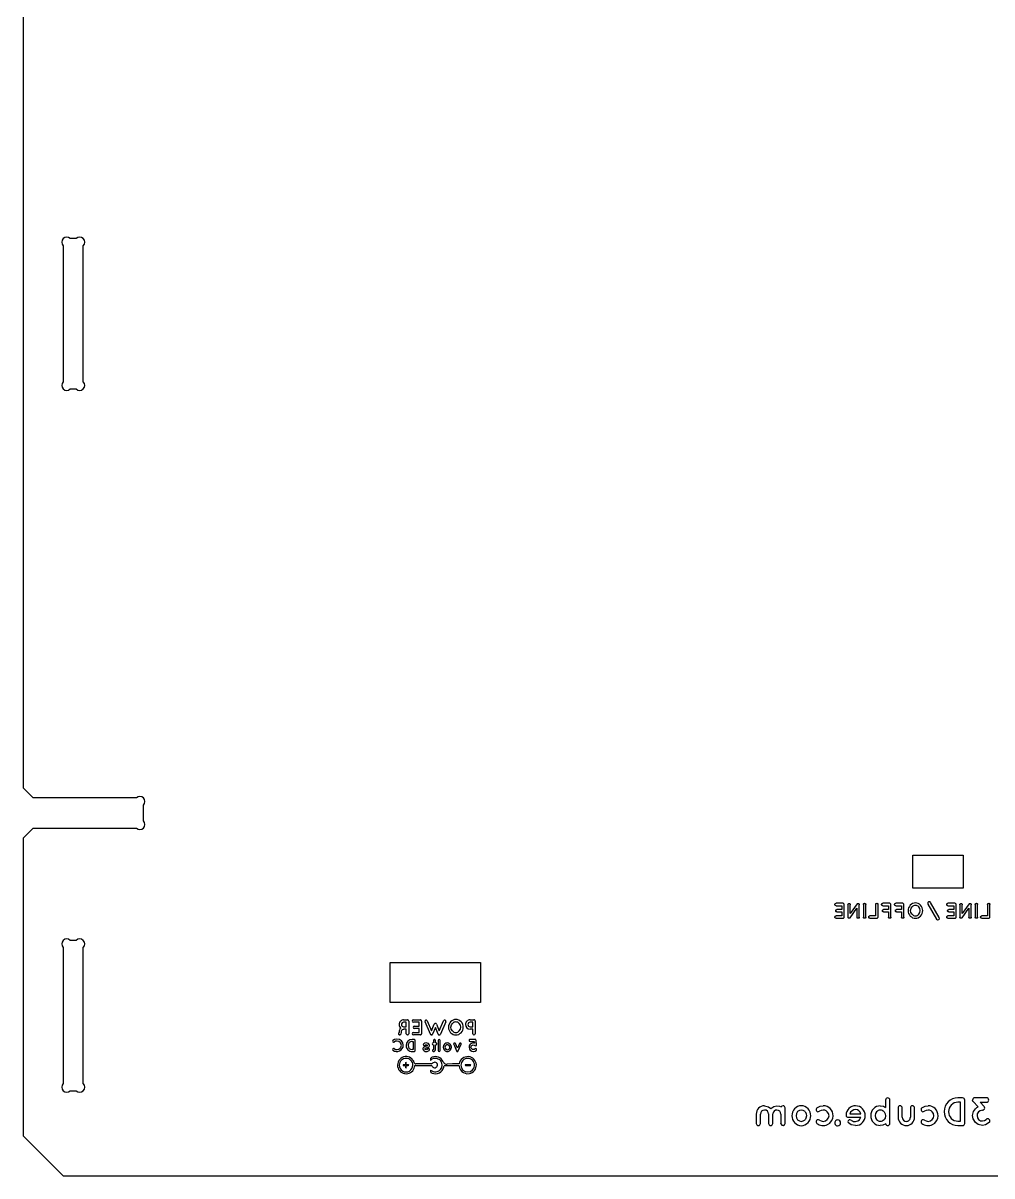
# Model space of a CAD drawing. Extents: x 29 to 408, y 62 to 292.
# Drawn here: x 212.8 to 309.3, y 62.4 to 177.4 of the extents above; entities that cross this region are included whole.
import ezdxf

# ---------------------------------------------------------------- set-up
doc = ezdxf.new("R2010")
doc.units = 0
doc.layers.get('0').update_dxf_attribs({"linetype": 'CONTINUOUS'})

msp = doc.modelspace()

# ---------------------------------------------------------------- linework, layer by layer
at = {"color": 7, "linetype": 'CONTINUOUS'}
for p, q in [((212.754, 279.093), (212.754, 101.093)), ((218.047, 155.893), (217.461, 155.893)), ((216.754, 155.186), (216.754, 141.6)), ((218.754, 141.6), (218.754, 155.186)), ((217.461, 140.893), (218.047, 140.893)), ((212.754, 101.093), (213.754, 100.093)), ((224.047, 100.093), (213.754, 100.093)), ((224.754, 97.8), (224.754, 99.386)), ((213.754, 97.093), (212.754, 96.093)), ((213.754, 97.093), (224.047, 97.093)), ((212.754, 96.093), (212.754, 66.393)), ((301.454, 94.393), (306.454, 94.393)), ((301.454, 91.093), (301.454, 94.393)), ((306.454, 94.393), (306.454, 91.093)), ((306.454, 91.093), (301.454, 91.093)), ((294.495, 89.586), (293.798, 89.586)), ((293.798, 89.349), (294.376, 89.349)), ((294.376, 88.959), (293.879, 88.959)), ((293.879, 88.722), (294.376, 88.722)), ((294.376, 89.349), (294.376, 88.959)), ((294.376, 88.722), (294.376, 88.33)), ((294.612, 88.211), (294.612, 89.469)), ((294.986, 89.449), (294.986, 88.211)), ((295.201, 88.149), (295.883, 89.095)), ((295.907, 89.524), (295.218, 88.571)), ((295.218, 88.571), (295.218, 89.449)), ((295.883, 89.095), (295.883, 88.211)), ((296.116, 88.211), (296.116, 89.452)), ((296.517, 89.469), (296.517, 88.211)), ((296.753, 88.211), (296.753, 89.469)), ((297.743, 89.469), (297.743, 88.33)), ((297.98, 88.211), (297.98, 89.469)), ((299.153, 89.586), (298.455, 89.586)), ((298.455, 89.349), (299.033, 89.349)), ((299.033, 88.959), (298.536, 88.959)), ((298.536, 88.722), (299.033, 88.722)), ((299.033, 89.349), (299.033, 88.959)), ((299.033, 88.722), (299.033, 88.211)), ((299.27, 88.211), (299.27, 89.469)), ((300.443, 89.586), (299.746, 89.586)), ((299.746, 89.349), (300.323, 89.349)), ((300.323, 88.959), (299.826, 88.959)), ((299.826, 88.722), (300.323, 88.722)), ((300.323, 89.349), (300.323, 88.959)), ((300.323, 88.722), (300.323, 88.211)), ((300.56, 88.211), (300.56, 89.469)), ((302.958, 89.518), (303.824, 88.018)), ((304.084, 88.168), (303.218, 89.668)), ((305.651, 89.586), (304.954, 89.586)), ((304.954, 89.349), (305.532, 89.349)), ((305.532, 88.959), (305.035, 88.959)), ((305.035, 88.722), (305.532, 88.722)), ((305.532, 89.349), (305.532, 88.959)), ((305.532, 88.722), (305.532, 88.33)), ((305.768, 88.211), (305.768, 89.469)), ((306.142, 89.449), (306.142, 88.211)), ((306.357, 88.149), (307.04, 89.095)), ((307.063, 89.524), (306.374, 88.571)), ((306.374, 88.571), (306.374, 89.449)), ((307.04, 89.095), (307.04, 88.211)), ((307.272, 88.211), (307.272, 89.452)), ((307.673, 89.469), (307.673, 88.211)), ((307.91, 88.211), (307.91, 89.469)), ((308.899, 89.469), (308.899, 88.33)), ((309.136, 88.211), (309.136, 89.469)), ((294.376, 88.33), (293.798, 88.33)), ((293.798, 88.093), (294.489, 88.093)), ((294.493, 88.095), (294.495, 88.093)), ((297.743, 88.33), (297.165, 88.33)), ((297.165, 88.093), (297.862, 88.093)), ((305.532, 88.33), (304.954, 88.33)), ((304.954, 88.093), (305.645, 88.093)), ((305.649, 88.095), (305.651, 88.093)), ((308.899, 88.33), (308.321, 88.33)), ((308.321, 88.093), (309.018, 88.093)), ((216.754, 85.186), (216.754, 71.6)), ((218.047, 85.893), (217.461, 85.893)), ((218.754, 71.6), (218.754, 85.186)), ((249.354, 83.693), (258.354, 83.693)), ((249.354, 79.693), (249.354, 83.693)), ((258.354, 83.693), (258.354, 79.693)), ((258.354, 79.693), (249.354, 79.693)), ((250.693, 77.959), (251.077, 77.959)), ((250.957, 77.72), (250.693, 77.72)), ((250.693, 77.277), (250.957, 77.277)), ((250.957, 77.277), (250.957, 77.72)), ((251.196, 77.841), (251.196, 76.572)), ((251.662, 77.959), (252.366, 77.959)), ((252.245, 77.72), (251.662, 77.72)), ((251.744, 77.327), (252.245, 77.327)), ((252.245, 77.088), (251.744, 77.088)), ((252.245, 77.327), (252.245, 77.72)), ((252.245, 76.692), (252.245, 77.088)), ((252.484, 77.841), (252.484, 76.572)), ((253.355, 76.527), (252.828, 77.78)), ((253.045, 77.871), (253.465, 76.875)), ((253.465, 76.875), (253.742, 77.535)), ((253.854, 77.193), (253.572, 76.527)), ((254.136, 76.527), (253.854, 77.193)), ((253.966, 77.535), (254.243, 76.875)), ((254.243, 76.875), (254.664, 77.871)), ((254.882, 77.78), (254.353, 76.527)), ((257.314, 77.959), (257.699, 77.959)), ((257.578, 77.72), (257.314, 77.72)), ((257.314, 77.277), (257.578, 77.277)), ((257.578, 77.277), (257.578, 77.72)), ((257.817, 77.841), (257.817, 76.572)), ((250.295, 76.475), (250.293, 76.475)), ((250.957, 77.038), (250.703, 77.038)), ((250.957, 76.572), (250.957, 77.038)), ((251.746, 76.006), (251.543, 76.006)), ((251.662, 76.692), (252.245, 76.692)), ((252.359, 76.454), (251.662, 76.454)), ((251.841, 74.897), (251.841, 75.912)), ((252.366, 76.454), (252.363, 76.456)), ((253.368, 76.505), (253.366, 76.507)), ((253.398, 76.475), (253.396, 76.475)), ((253.419, 76.462), (253.417, 76.462)), ((253.443, 76.456), (253.439, 76.456)), ((253.49, 76.456), (253.484, 76.456)), ((253.531, 76.475), (253.529, 76.475)), ((253.663, 75.912), (253.663, 75.662)), ((253.854, 75.662), (253.854, 75.912)), ((254.136, 75.912), (254.136, 74.897)), ((254.179, 76.475), (254.174, 76.475)), ((254.198, 76.462), (254.196, 76.462)), ((254.224, 76.456), (254.217, 76.456)), ((254.271, 76.456), (254.265, 76.456)), ((254.312, 76.475), (254.31, 76.475)), ((254.327, 74.897), (254.327, 75.912)), ((254.342, 76.507), (254.342, 76.505)), ((257.814, 76.006), (257.307, 76.006)), ((257.578, 77.038), (257.314, 77.038)), ((257.578, 76.572), (257.578, 77.038)), ((257.965, 75.475), (257.914, 75.92)), ((251.543, 75.815), (251.65, 75.815)), ((251.65, 74.993), (251.543, 74.993)), ((251.543, 74.802), (251.746, 74.802)), ((251.65, 75.815), (251.65, 74.993)), ((252.93, 75.335), (252.928, 75.335)), ((252.932, 75.337), (252.93, 75.335)), ((252.963, 75.157), (252.965, 75.157)), ((253.663, 75.662), (253.62, 75.662)), ((253.62, 75.473), (253.663, 75.473)), ((253.663, 75.473), (253.663, 74.993)), ((253.904, 75.662), (253.854, 75.662)), ((253.854, 74.993), (253.854, 75.473)), ((253.854, 75.473), (253.904, 75.473)), ((255.685, 75.525), (255.967, 74.857)), ((256.049, 75.124), (255.85, 75.592)), ((256.011, 74.809), (256.015, 74.809)), ((256.015, 74.809), (256.015, 74.808)), ((256.028, 74.804), (256.032, 74.804)), ((256.247, 75.592), (256.049, 75.124)), ((256.065, 74.804), (256.068, 74.804)), ((256.082, 74.808), (256.082, 74.809)), ((256.082, 74.809), (256.085, 74.809)), ((256.133, 74.857), (256.412, 75.525)), ((257.307, 75.812), (257.73, 75.812)), ((257.635, 74.802), (257.639, 74.802)), ((257.73, 75.812), (257.751, 75.642)), ((256.219, 73.373), (254.723, 73.373)), ((217.461, 70.893), (218.047, 70.893)), ((306.41, 70.181), (305.944, 70.181)), ((308.791, 70.185), (307.628, 70.185)), ((288.719, 67.63), (288.719, 69.18)), ((298.737, 69.968), (298.737, 69.227)), ((299.167, 67.634), (299.167, 69.968)), ((299.971, 69.183), (299.971, 68.241)), ((300.389, 68.241), (300.389, 69.183)), ((301.205, 69.183), (301.205, 68.241)), ((301.623, 68.241), (301.623, 69.183)), ((306.189, 69.744), (305.944, 69.744)), ((306.189, 67.859), (306.189, 69.744)), ((306.626, 67.638), (306.626, 69.964)), ((307.47, 69.803), (307.967, 69.29)), ((308.554, 69.329), (308.152, 69.739)), ((308.152, 69.739), (308.791, 69.739)), ((285.841, 68.564), (285.841, 67.63)), ((286.263, 67.63), (286.263, 68.564)), ((287.071, 68.576), (287.071, 67.63)), ((287.493, 67.63), (287.493, 68.576)), ((288.297, 68.564), (288.297, 67.63)), ((294.791, 68.478), (294.791, 68.458)), ((295, 68.265), (296.254, 68.265)), ((295.157, 68.6), (296.273, 68.6)), ((305.944, 67.859), (306.189, 67.859)), ((288.301, 67.602), (288.301, 67.591)), ((288.313, 67.567), (288.313, 67.547)), ((305.944, 67.421), (306.41, 67.421)), ((212.754, 66.393), (216.754, 62.393)), ((216.754, 62.393), (389.154, 62.393))]:
    msp.add_line(p, q, dxfattribs=at)
for points in [[(293.798, 89.349), (293.757, 89.354), (293.728, 89.366), (293.708, 89.382), (293.694, 89.4), (293.682, 89.435), (293.68, 89.469), (293.682, 89.502), (293.694, 89.537), (293.708, 89.554), (293.728, 89.57), (293.757, 89.582), (293.798, 89.586)], [(293.879, 88.722), (293.837, 88.727), (293.808, 88.739), (293.788, 88.755), (293.775, 88.773), (293.763, 88.808), (293.762, 88.841), (293.763, 88.873), (293.775, 88.907), (293.788, 88.925), (293.808, 88.942), (293.837, 88.954), (293.879, 88.959)], [(294.986, 89.449), (294.99, 89.49), (295.002, 89.519), (295.018, 89.538), (295.036, 89.551), (295.071, 89.563), (295.103, 89.565), (295.135, 89.563), (295.169, 89.551), (295.187, 89.538), (295.202, 89.519), (295.214, 89.49), (295.218, 89.449)], [(295.907, 89.524), (295.934, 89.554), (295.96, 89.571), (295.985, 89.578), (296.006, 89.577), (296.041, 89.567), (296.065, 89.552), (296.084, 89.538), (296.096, 89.525), (296.107, 89.509), (296.114, 89.486), (296.116, 89.452)], [(296.517, 89.469), (296.521, 89.511), (296.534, 89.541), (296.55, 89.561), (296.569, 89.573), (296.604, 89.584), (296.636, 89.586), (296.669, 89.584), (296.704, 89.573), (296.722, 89.561), (296.738, 89.541), (296.749, 89.511), (296.753, 89.469)], [(297.743, 89.469), (297.748, 89.51), (297.759, 89.54), (297.776, 89.56), (297.794, 89.573), (297.829, 89.584), (297.862, 89.586), (297.896, 89.584), (297.93, 89.573), (297.948, 89.56), (297.964, 89.54), (297.975, 89.51), (297.98, 89.469)], [(298.455, 89.349), (298.415, 89.354), (298.386, 89.366), (298.365, 89.382), (298.352, 89.4), (298.34, 89.435), (298.338, 89.468), (298.34, 89.501), (298.352, 89.535), (298.365, 89.553), (298.386, 89.57), (298.415, 89.581), (298.455, 89.586)], [(298.536, 88.722), (298.495, 88.727), (298.465, 88.739), (298.445, 88.755), (298.432, 88.773), (298.421, 88.808), (298.419, 88.841), (298.421, 88.873), (298.432, 88.907), (298.445, 88.925), (298.465, 88.942), (298.495, 88.954), (298.536, 88.959)], [(299.746, 89.349), (299.705, 89.354), (299.676, 89.366), (299.655, 89.382), (299.642, 89.4), (299.63, 89.435), (299.628, 89.468), (299.63, 89.501), (299.642, 89.535), (299.655, 89.553), (299.676, 89.57), (299.705, 89.581), (299.746, 89.586)], [(299.826, 88.722), (299.785, 88.727), (299.756, 88.739), (299.735, 88.755), (299.723, 88.773), (299.711, 88.808), (299.709, 88.841), (299.711, 88.873), (299.723, 88.907), (299.735, 88.925), (299.756, 88.942), (299.785, 88.954), (299.826, 88.959)], [(301.223, 88.861), (301.273, 89.089), (301.368, 89.234)], [(301.368, 88.49), (301.255, 88.678), (301.223, 88.861)], [(304.954, 89.349), (304.914, 89.354), (304.884, 89.366), (304.864, 89.382), (304.85, 89.4), (304.838, 89.435), (304.836, 89.469), (304.838, 89.502), (304.85, 89.537), (304.864, 89.554), (304.884, 89.57), (304.914, 89.582), (304.954, 89.586)], [(305.035, 88.722), (304.994, 88.727), (304.964, 88.739), (304.944, 88.755), (304.931, 88.773), (304.919, 88.808), (304.918, 88.841), (304.919, 88.873), (304.931, 88.907), (304.944, 88.925), (304.964, 88.942), (304.994, 88.954), (305.035, 88.959)], [(306.142, 89.449), (306.146, 89.49), (306.158, 89.519), (306.175, 89.538), (306.193, 89.551), (306.227, 89.563), (306.259, 89.565), (306.291, 89.563), (306.325, 89.551), (306.343, 89.538), (306.358, 89.519), (306.37, 89.49), (306.374, 89.449)], [(307.063, 89.524), (307.09, 89.554), (307.116, 89.571), (307.141, 89.578), (307.163, 89.577), (307.197, 89.567), (307.222, 89.552), (307.24, 89.538), (307.252, 89.525), (307.263, 89.509), (307.27, 89.486), (307.272, 89.452)], [(307.673, 89.469), (307.678, 89.511), (307.69, 89.541), (307.707, 89.561), (307.725, 89.573), (307.76, 89.584), (307.793, 89.586), (307.826, 89.584), (307.86, 89.573), (307.878, 89.561), (307.894, 89.541), (307.905, 89.511), (307.91, 89.469)], [(308.899, 89.469), (308.904, 89.51), (308.915, 89.54), (308.932, 89.56), (308.95, 89.573), (308.985, 89.584), (309.018, 89.586), (309.052, 89.584), (309.086, 89.573), (309.104, 89.56), (309.12, 89.54), (309.131, 89.51), (309.136, 89.469)], [(293.798, 88.093), (293.757, 88.098), (293.728, 88.11), (293.708, 88.126), (293.694, 88.144), (293.682, 88.178), (293.68, 88.211), (293.682, 88.244), (293.694, 88.279), (293.708, 88.297), (293.728, 88.314), (293.757, 88.325), (293.798, 88.33)], [(294.493, 88.095), (294.493, 88.095), (294.493, 88.094), (294.492, 88.094), (294.492, 88.094), (294.49, 88.093), (294.489, 88.093)], [(295.201, 88.149), (295.193, 88.139), (295.176, 88.12), (295.153, 88.102), (295.124, 88.094), (295.085, 88.094), (295.058, 88.098), (295.027, 88.112), (295.012, 88.126), (294.999, 88.146), (294.989, 88.174), (294.986, 88.211)], [(296.116, 88.211), (296.112, 88.169), (296.1, 88.14), (296.084, 88.119), (296.066, 88.107), (296.032, 88.095), (295.999, 88.093), (295.967, 88.095), (295.934, 88.107), (295.916, 88.119), (295.9, 88.14), (295.888, 88.169), (295.883, 88.211)], [(296.753, 88.211), (296.749, 88.168), (296.738, 88.138), (296.722, 88.118), (296.704, 88.106), (296.669, 88.095), (296.636, 88.093), (296.604, 88.095), (296.569, 88.106), (296.55, 88.118), (296.534, 88.138), (296.521, 88.168), (296.517, 88.211)], [(297.165, 88.093), (297.125, 88.098), (297.095, 88.11), (297.075, 88.126), (297.062, 88.144), (297.049, 88.178), (297.048, 88.211), (297.049, 88.244), (297.062, 88.279), (297.075, 88.297), (297.095, 88.314), (297.125, 88.325), (297.165, 88.33)], [(299.27, 88.211), (299.266, 88.169), (299.254, 88.14), (299.238, 88.119), (299.221, 88.107), (299.186, 88.095), (299.153, 88.093), (299.119, 88.095), (299.084, 88.107), (299.066, 88.119), (299.05, 88.14), (299.038, 88.169), (299.033, 88.211)], [(300.56, 88.211), (300.556, 88.169), (300.544, 88.14), (300.528, 88.119), (300.511, 88.107), (300.476, 88.095), (300.443, 88.093), (300.409, 88.095), (300.374, 88.107), (300.356, 88.119), (300.34, 88.14), (300.328, 88.169), (300.323, 88.211)], [(304.954, 88.093), (304.914, 88.098), (304.884, 88.11), (304.864, 88.126), (304.85, 88.144), (304.838, 88.178), (304.836, 88.211), (304.838, 88.244), (304.85, 88.279), (304.864, 88.297), (304.884, 88.314), (304.914, 88.325), (304.954, 88.33)], [(305.649, 88.095), (305.649, 88.095), (305.649, 88.094), (305.648, 88.094), (305.648, 88.094), (305.647, 88.093), (305.645, 88.093)], [(306.357, 88.149), (306.35, 88.139), (306.333, 88.12), (306.309, 88.102), (306.28, 88.094), (306.241, 88.094), (306.214, 88.098), (306.183, 88.112), (306.168, 88.126), (306.155, 88.146), (306.145, 88.174), (306.142, 88.211)], [(307.272, 88.211), (307.268, 88.169), (307.256, 88.14), (307.24, 88.119), (307.223, 88.107), (307.188, 88.095), (307.155, 88.093), (307.123, 88.095), (307.09, 88.107), (307.072, 88.119), (307.056, 88.14), (307.044, 88.169), (307.04, 88.211)], [(307.91, 88.211), (307.905, 88.168), (307.894, 88.138), (307.878, 88.118), (307.86, 88.106), (307.826, 88.095), (307.793, 88.093), (307.76, 88.095), (307.725, 88.106), (307.707, 88.118), (307.69, 88.138), (307.678, 88.168), (307.673, 88.211)], [(308.321, 88.093), (308.281, 88.098), (308.252, 88.11), (308.231, 88.126), (308.218, 88.144), (308.206, 88.178), (308.204, 88.211), (308.206, 88.244), (308.218, 88.279), (308.231, 88.297), (308.252, 88.314), (308.281, 88.325), (308.321, 88.33)], [(250.325, 77.064), (250.269, 76.944), (250.254, 76.832)], [(250.4, 77.144), (250.356, 77.103), (250.325, 77.064)], [(255.404, 77.228), (255.454, 77.458), (255.551, 77.604)], [(255.551, 76.854), (255.436, 77.044), (255.404, 77.228)], [(250.026, 76.04), (249.788, 75.996), (249.629, 75.906)], [(250.245, 76.705), (250.195, 76.674), (250.17, 76.632)], [(250.254, 76.832), (250.251, 76.745), (250.245, 76.705)], [(250.245, 76.482), (250.267, 76.477), (250.293, 76.475)], [(250.295, 76.475), (250.339, 76.481), (250.379, 76.499)], [(250.379, 76.499), (250.421, 76.536), (250.447, 76.574)], [(250.447, 76.574), (250.484, 76.697), (250.493, 76.832)], [(250.493, 76.832), (250.502, 76.89), (250.518, 76.925)], [(250.518, 76.925), (250.55, 76.962), (250.583, 76.987)], [(250.583, 76.987), (250.661, 77.025), (250.703, 77.038)], [(252.359, 76.454), (252.361, 76.454), (252.362, 76.454), (252.363, 76.454), (252.363, 76.455), (252.363, 76.455), (252.363, 76.456)], [(253.355, 76.527), (253.36, 76.515), (253.366, 76.507)], [(253.368, 76.505), (253.373, 76.498), (253.379, 76.492)], [(253.379, 76.492), (253.379, 76.49), (253.379, 76.489), (253.38, 76.488), (253.38, 76.487), (253.381, 76.486)], [(253.381, 76.486), (253.389, 76.481), (253.396, 76.475)], [(253.398, 76.475), (253.408, 76.467), (253.417, 76.462)], [(253.422, 76.46), (253.43, 76.458), (253.439, 76.456)], [(253.443, 76.456), (253.454, 76.454), (253.465, 76.454)], [(253.465, 76.454), (253.475, 76.454), (253.484, 76.456)], [(253.49, 76.456), (253.5, 76.459), (253.505, 76.46)], [(253.51, 76.462), (253.522, 76.469), (253.529, 76.475)], [(253.531, 76.475), (253.54, 76.482), (253.546, 76.486)], [(253.546, 76.486), (253.549, 76.489), (253.551, 76.492)], [(253.551, 76.492), (253.555, 76.499), (253.559, 76.505)], [(253.559, 76.505), (253.561, 76.505), (253.562, 76.506), (253.563, 76.506), (253.563, 76.506), (253.563, 76.507), (253.563, 76.507)], [(254.136, 76.527), (254.14, 76.515), (254.144, 76.507)], [(254.146, 76.505), (254.154, 76.498), (254.159, 76.492)], [(254.159, 76.492), (254.159, 76.49), (254.16, 76.489), (254.16, 76.488), (254.161, 76.487), (254.161, 76.486)], [(254.161, 76.486), (254.169, 76.481), (254.174, 76.475)], [(254.179, 76.475), (254.189, 76.467), (254.196, 76.462)], [(254.2, 76.46), (254.211, 76.458), (254.217, 76.456)], [(254.224, 76.456), (254.235, 76.454), (254.243, 76.454)], [(254.243, 76.454), (254.255, 76.454), (254.265, 76.456)], [(254.271, 76.456), (254.28, 76.459), (254.286, 76.46)], [(254.29, 76.462), (254.302, 76.469), (254.31, 76.475)], [(254.312, 76.475), (254.32, 76.482), (254.327, 76.486)], [(254.327, 76.486), (254.329, 76.489), (254.331, 76.492)], [(254.331, 76.492), (254.337, 76.499), (254.342, 76.505)], [(254.342, 76.507), (254.348, 76.517), (254.353, 76.527)], [(257.859, 75.996), (257.835, 76.004), (257.814, 76.006)], [(257.864, 75.992), (257.861, 75.994), (257.859, 75.996)], [(257.871, 75.989), (257.866, 75.991), (257.864, 75.992)], [(257.914, 75.92), (257.896, 75.964), (257.871, 75.989)], [(252.646, 75.184), (252.62, 75.122), (252.614, 75.071)], [(252.768, 75.286), (252.693, 75.239), (252.646, 75.184)], [(252.722, 74.871), (252.839, 74.817), (252.945, 74.802)], [(252.928, 75.335), (252.836, 75.313), (252.768, 75.286)], [(252.791, 75.416), (252.879, 75.466), (252.949, 75.48)], [(252.945, 74.986), (252.873, 74.999), (252.828, 75.019)], [(253.057, 75.378), (253, 75.353), (252.932, 75.337)], [(253.135, 75.062), (253.036, 75.005), (252.945, 74.986)], [(253.161, 75.599), (253.049, 75.65), (252.949, 75.662)], [(252.949, 75.48), (253.014, 75.469), (253.052, 75.449)], [(252.965, 75.157), (253.051, 75.178), (253.114, 75.201)], [(253.08, 75.409), (253.079, 75.401), (253.076, 75.396)], [(253.114, 75.201), (253.186, 75.248), (253.233, 75.301)], [(253.233, 75.301), (253.256, 75.359), (253.262, 75.409)], [(255.204, 75.409), (255.254, 75.318), (255.266, 75.231)], [(255.266, 75.231), (255.246, 75.119), (255.204, 75.048)], [(255.967, 74.857), (255.971, 74.849), (255.974, 74.845)], [(255.975, 74.844), (255.981, 74.837), (255.986, 74.832)], [(255.987, 74.83), (255.993, 74.824), (255.998, 74.82)], [(255.999, 74.818), (256.005, 74.812), (256.011, 74.809)], [(256.015, 74.808), (256.023, 74.806), (256.028, 74.804)], [(256.032, 74.804), (256.042, 74.803), (256.049, 74.802)], [(256.049, 74.802), (256.057, 74.803), (256.065, 74.804)], [(256.068, 74.804), (256.076, 74.807), (256.082, 74.808)], [(256.085, 74.809), (256.093, 74.814), (256.101, 74.818)], [(256.102, 74.82), (256.108, 74.825), (256.113, 74.83)], [(256.113, 74.83), (256.114, 74.83), (256.115, 74.83), (256.116, 74.832)], [(256.116, 74.832), (256.12, 74.838), (256.125, 74.844)], [(256.125, 74.844), (256.126, 74.844), (256.126, 74.844), (256.126, 74.844), (256.126, 74.844), (256.126, 74.844), (256.126, 74.845), (256.126, 74.845)], [(257.334, 75.531), (257.233, 75.372), (257.209, 75.229)], [(257.209, 75.229), (257.249, 75.05), (257.334, 74.928)], [(257.635, 75.657), (257.457, 75.618), (257.334, 75.531)], [(257.334, 74.928), (257.494, 74.827), (257.635, 74.802)], [(257.403, 75.229), (257.424, 75.328), (257.472, 75.394)], [(257.472, 75.066), (257.417, 75.152), (257.403, 75.229)], [(257.472, 75.394), (257.558, 75.449), (257.635, 75.461)], [(257.635, 74.997), (257.539, 75.018), (257.472, 75.066)], [(257.751, 75.642), (257.686, 75.654), (257.635, 75.657)], [(257.635, 75.461), (257.733, 75.441), (257.8, 75.394)], [(257.8, 75.066), (257.714, 75.01), (257.635, 74.997)], [(257.639, 74.802), (257.816, 74.842), (257.938, 74.928)], [(257.938, 75.394), (257.948, 75.407), (257.957, 75.416)], [(257.957, 75.416), (257.957, 75.42), (257.957, 75.421), (257.958, 75.421), (257.958, 75.421), (257.959, 75.421)], [(257.959, 75.421), (257.96, 75.427), (257.962, 75.43)], [(257.962, 75.43), (257.963, 75.437), (257.964, 75.442)], [(257.964, 75.442), (257.964, 75.443), (257.964, 75.443), (257.965, 75.444), (257.965, 75.444), (257.965, 75.445), (257.965, 75.446)], [(257.965, 75.446), (257.967, 75.463), (257.965, 75.475)], [(250.89, 73.691), (250.887, 73.58), (250.888, 73.483)], [(250.954, 73.483), (250.955, 73.604), (250.952, 73.689)], [(253.535, 74.23), (253.471, 74.201), (253.424, 74.174), (253.392, 74.145), (253.374, 74.111), (253.366, 74.036), (253.378, 73.92)], [(253.575, 73.633), (253.518, 73.593), (253.467, 73.58)], [(254.022, 74.107), (254.249, 74.003), (254.391, 73.863)], [(250.888, 73.483), (250.766, 73.484), (250.677, 73.481)], [(250.679, 73.413), (250.79, 73.411), (250.888, 73.411)], [(250.888, 73.411), (250.887, 73.296), (250.889, 73.212)], [(250.952, 73.21), (250.955, 73.316), (250.954, 73.411)], [(251.137, 73.482), (251.039, 73.485), (250.954, 73.483)], [(250.954, 73.411), (251.062, 73.41), (251.141, 73.412)], [(251.215, 73.444), (251.172, 73.469), (251.137, 73.482)], [(251.141, 73.412), (251.182, 73.427), (251.215, 73.444)], [(251.742, 73.15), (251.777, 73.279), (251.803, 73.394)], [(251.803, 73.394), (251.866, 73.394), (251.894, 73.394), (251.921, 73.394), (252.086, 73.394), (253.421, 73.395)], [(253.467, 73.58), (252.594, 73.578), (251.908, 73.576)], [(253.378, 72.954), (253.368, 72.882), (253.364, 72.826), (253.37, 72.783), (253.387, 72.748), (253.418, 72.719), (253.466, 72.691), (253.532, 72.661)], [(254.697, 73.25), (254.712, 73.317), (254.723, 73.373)], [(256.224, 73.561), (255.553, 73.564), (255.029, 73.557)], [(256.665, 72.697), (256.979, 72.595), (257.24, 72.606)], [(257.345, 73.481), (257.076, 73.483), (256.864, 73.481)], [(256.868, 73.417), (257, 73.415), (257.103, 73.415)], [(257.103, 73.415), (257.235, 73.415), (257.339, 73.417)], [(286.661, 69.393), (287.046, 69.302), (287.28, 69.121)], [(287.28, 69.121), (287.591, 69.336), (287.899, 69.393)], [(287.899, 69.393), (288.144, 69.354), (288.321, 69.274)], [(291.885, 69.176), (292.212, 69.346), (292.512, 69.392)], [(298.209, 69.392), (298.523, 69.337), (298.737, 69.227)], [(302.345, 69.176), (302.671, 69.346), (302.972, 69.392)], [(307.43, 69.858), (307.409, 69.915), (307.403, 69.964)], [(307.403, 68.407), (307.493, 68.816), (307.691, 69.097)], [(307.47, 69.803), (307.446, 69.832), (307.43, 69.858)], [(307.691, 69.097), (307.837, 69.218), (307.967, 69.29)], [(308.546, 69.014), (308.546, 69.011), (308.546, 69.011), (308.546, 69.011), (308.546, 69.01), (308.545, 69.01), (308.544, 69.01), (308.543, 69.01)], [(290.702, 68.813), (290.815, 68.603), (290.844, 68.403)], [(290.844, 68.403), (290.798, 68.147), (290.702, 67.985)], [(292.137, 67.965), (292.31, 67.874), (292.408, 67.848), (292.512, 67.839), (292.738, 67.884), (292.923, 68.007), (293.049, 68.187), (293.095, 68.403), (293.049, 68.62), (292.923, 68.801), (292.805, 68.891), (292.666, 68.95), (292.512, 68.971), (292.308, 68.936), (292.137, 68.844)], [(295.741, 67.827), (295.975, 67.896), (296.12, 68.004)], [(296.12, 68.004), (296.213, 68.142), (296.254, 68.265)], [(298.579, 68.801), (298.705, 68.6), (298.737, 68.403)], [(298.737, 68.403), (298.685, 68.165), (298.579, 68.012)], [(302.597, 67.965), (302.77, 67.874), (302.868, 67.848), (302.972, 67.839), (303.198, 67.884), (303.383, 68.007), (303.509, 68.187), (303.555, 68.403), (303.509, 68.62), (303.383, 68.801), (303.265, 68.891), (303.126, 68.95), (302.972, 68.971), (302.768, 68.936), (302.597, 68.844)], [(307.691, 67.713), (307.458, 68.082), (307.403, 68.407)], [(308.006, 68.781), (307.879, 68.584), (307.848, 68.407)], [(307.848, 68.407), (307.897, 68.183), (308.006, 68.028)], [(308.381, 68.939), (308.157, 68.889), (308.006, 68.781)], [(308.006, 68.028), (308.207, 67.904), (308.385, 67.874)], [(308.385, 67.874), (308.608, 67.923), (308.759, 68.028)], [(288.301, 67.602), (288.299, 67.618), (288.297, 67.63)], [(288.55, 67.425), (288.529, 67.423), (288.51, 67.421)], [(295.741, 67.421), (295.314, 67.501), (295.035, 67.681)], [(298.745, 67.591), (298.462, 67.457), (298.209, 67.421)], [(308.385, 67.425), (307.972, 67.516), (307.691, 67.713)], [(309.075, 67.713), (308.709, 67.481), (308.385, 67.425)]]:
    msp.add_lwpolyline(points, dxfattribs=at)
for centre, radius, start, end in [((217.107, 155.54), 0.5, 45, 225), ((218.4, 155.54), 0.5, 315, 135), ((217.107, 141.247), 0.5, 135, 315), ((218.4, 141.247), 0.5, 225, 45), ((224.4, 99.74), 0.5, 315, 135), ((224.4, 97.447), 0.5, 225, 45), ((303.088, 89.593), 0.15, 30, 210), ((294.496, 89.47), 0.116, 359.34621, 90.77564), ((299.153, 89.469), 0.117, 359.86203, 90.19802), ((300.443, 89.469), 0.117, 359.8739, 90.24431), ((301.763, 88.861), 0.783, 136.44901, 223.55099), ((301.712, 88.929), 0.699, 42.39422, 137.60578), ((301.71, 88.925), 0.461, 42.20663, 137.79337), ((301.649, 88.862), 0.547, 317.16685, 42.83315), ((301.648, 88.861), 0.792, 317.04497, 42.95503), ((305.653, 89.47), 0.116, 359.29607, 90.76398), ((294.495, 88.21), 0.117, 269.75367, 0.12539), ((297.863, 88.21), 0.117, 269.79584, 0.14502), ((301.712, 88.793), 0.699, 222.43636, 317.56364), ((301.71, 88.795), 0.458, 221.77902, 318.22098), ((303.954, 88.093), 0.15, 210, 30), ((305.652, 88.21), 0.117, 269.76424, 0.17662), ((309.019, 88.21), 0.117, 269.76234, 0.17853), ((217.107, 85.54), 0.5, 45, 225), ((218.4, 85.54), 0.5, 315, 135), ((250.692, 77.499), 0.46, 89.96099, 180.30439), ((250.687, 77.497), 0.455, 180.02789, 230.84253), ((250.693, 77.499), 0.222, 90.019, 180.53935), ((250.692, 77.498), 0.22, 180.28406, 270.28027), ((251.079, 77.842), 0.117, 359.30306, 90.71228), ((251.663, 77.84), 0.119, 90.36145, 179.62141), ((251.665, 77.841), 0.121, 180.16867, 268.82322), ((251.746, 77.206), 0.12, 90.93149, 179.05137), ((251.745, 77.208), 0.12, 179.58106, 269.39444), ((252.367, 77.842), 0.117, 359.24891, 90.70144), ((252.934, 77.827), 0.116, 113.25746, 203.70194), ((252.936, 77.823), 0.119, 23.33255, 113.3202), ((253.855, 77.485), 0.123, 90.3152, 156.02486), ((253.856, 77.49), 0.118, 22.50387, 91.15607), ((254.771, 77.828), 0.115, 66.37284, 158.05228), ((254.775, 77.825), 0.116, 337.31445, 68.5175), ((255.948, 77.228), 0.789, 136.41516, 223.58484), ((255.897, 77.298), 0.703, 42.29326, 137.70674), ((255.895, 77.292), 0.464, 42.205, 137.795), ((255.834, 77.229), 0.552, 317.17959, 42.82041), ((255.833, 77.228), 0.798, 317.02158, 42.97842), ((257.313, 77.497), 0.461, 89.89365, 180.11073), ((257.312, 77.499), 0.46, 180.30453, 270.22714), ((257.314, 77.497), 0.224, 89.98524, 179.99687), ((257.313, 77.5), 0.223, 180.88606, 270.25445), ((257.699, 77.841), 0.118, 359.83985, 90.1773), ((249.694, 75.828), 0.102, 129.96335, 215.64828), ((250.026, 75.41), 0.631, 1.07423, 90.03563), ((250.283, 76.594), 0.119, 161.54079, 251.63015), ((251.544, 75.406), 0.6, 90.01681, 179.98985), ((251.077, 76.573), 0.12, 180.69063, 270.33506), ((251.078, 76.572), 0.118, 269.8371, 0.14756), ((251.665, 76.571), 0.121, 91.24004, 179.78446), ((251.664, 76.574), 0.12, 180.96599, 269.05115), ((251.747, 75.913), 0.0934, 359.27958, 90.76441), ((252.366, 76.571), 0.118, 269.85468, 0.19497), ((253.42, 76.46), 0.00201, 354.95272, 96.93359), ((253.509, 76.458), 0.0044, 84.80705, 149.81668), ((253.525, 76.536), 0.048, 323.06062, 348.61394), ((253.756, 75.913), 0.0934, 89.23424, 180.72402), ((253.759, 75.911), 0.0949, 0.21654, 90.83332), ((254.232, 75.911), 0.0955, 89.64789, 179.46867), ((254.144, 76.505), 0.00201, 354.95933, 96.90241), ((254.198, 76.46), 0.00201, 354.95272, 96.93359), ((254.232, 75.911), 0.0951, 0.34409, 89.6999), ((254.29, 76.457), 0.0047, 85.45642, 147.67368), ((255.897, 77.161), 0.706, 222.51149, 317.48851), ((255.895, 77.16), 0.461, 221.73263, 318.26737), ((257.306, 75.909), 0.0971, 89.46267, 180.53787), ((257.306, 75.909), 0.0976, 180.76211, 270.22803), ((257.698, 76.573), 0.12, 180.69062, 270.33329), ((257.698, 76.573), 0.119, 270.36666, 359.61619), ((249.694, 75.015), 0.101, 144.05313, 230.33534), ((249.69, 75.831), 0.1, 218.36151, 306.01462), ((249.691, 75.007), 0.104, 55.89401, 139.72986), ((250.022, 75.435), 0.635, 231.75668, 358.73509), ((250.026, 75.395), 0.449, 46.36867, 127.91756), ((250.026, 75.447), 0.449, 232.01098, 313.70297), ((250.041, 75.421), 0.42, 314.52224, 45.47776), ((251.544, 75.403), 0.601, 179.75697, 269.91646), ((251.543, 75.406), 0.409, 89.93777, 180.04242), ((251.545, 75.404), 0.411, 179.78105, 269.76055), ((251.747, 74.897), 0.0943, 269.769, 0.18701), ((252.86, 75.075), 0.246, 181.05346, 235.96526), ((252.745, 75.489), 0.095, 124.57752, 211.07476), ((252.739, 75.491), 0.0908, 213.84493, 304.70295), ((252.962, 75.228), 0.434, 91.70202, 128.57575), ((252.824, 75.072), 0.0265, 143.8815, 183.36502), ((252.868, 75.078), 0.0706, 185.63719, 236.03629), ((252.846, 75.063), 0.0504, 115.07665, 150.27046), ((253.016, 74.784), 0.376, 98.13812, 120.47323), ((252.93, 75.296), 0.494, 271.79356, 310.58844), ((253.028, 75.403), 0.0518, 7.0497, 62.46161), ((253.038, 75.419), 0.0451, 295.5939, 328.65179), ((253.193, 74.994), 0.089, 37.21188, 130.56589), ((253.023, 75.403), 0.239, 1.54646, 54.84431), ((253.193, 74.991), 0.0913, 310.20089, 38.98449), ((253.619, 75.567), 0.0954, 89.60369, 179.51286), ((253.62, 75.57), 0.0965, 181.13563, 269.74781), ((253.663, 74.898), 0.0949, 90.17039, 180.79447), ((253.662, 74.896), 0.0936, 179.36897, 270.67502), ((253.663, 74.994), 0.191, 270.10032, 359.85831), ((253.905, 75.569), 0.0933, 359.20334, 90.669), ((253.904, 75.567), 0.0942, 269.90017, 0.22749), ((254.232, 74.898), 0.0956, 180.59987, 270.28357), ((254.232, 74.898), 0.0951, 270.29669, 359.65932), ((255.065, 75.23), 0.435, 136.06697, 223.93303), ((255.044, 75.272), 0.39, 41.62281, 138.37719), ((255.044, 75.189), 0.391, 221.80471, 318.19529), ((255.086, 75.229), 0.273, 138.56383, 221.43617), ((255.043, 75.239), 0.235, 46.60031, 133.39969), ((255.043, 75.219), 0.235, 226.62223, 313.37777), ((255.012, 75.23), 0.442, 317.00315, 42.99685), ((255.764, 75.56), 0.0871, 110.08901, 203.72849), ((255.769, 75.562), 0.0865, 20.07852, 113.18923), ((255.975, 74.845), 0.00153, 174.10562, 275.89438), ((255.987, 74.832), 0.00156, 172.94928, 274.71752), ((255.998, 74.818), 0.00156, 353.00298, 94.66382), ((256.102, 74.818), 0.00156, 85.18053, 187.15267), ((256.116, 74.86), 0.0181, 307.14941, 352.50925), ((256.329, 75.559), 0.0886, 68.22191, 158.51034), ((256.331, 75.559), 0.088, 336.84813, 69.33129), ((257.869, 75.463), 0.0973, 225.039, 314.961), ((257.869, 74.997), 0.0973, 45.04478, 134.95522), ((257.873, 74.997), 0.0949, 313.54378, 46.45622), ((250.94, 73.436), 0.862, 96.55236, 178.94363), ((250.933, 73.45), 0.672, 88.69451, 180.29438), ((250.938, 73.446), 0.852, 16.54801, 96.51644), ((250.99, 73.663), 0.104, 131.08786, 164.7504), ((250.827, 73.652), 0.131, 16.6835, 43.71776), ((250.94, 73.453), 0.669, 359.04934, 89.33998), ((251.887, 73.709), 0.135, 188.94489, 279.15719), ((253.873, 73.416), 0.707, 77.88167, 134.48916), ((253.869, 73.482), 0.82, 22.92293, 114.08424), ((253.791, 73.439), 0.29, 67.54976, 138.14475), ((253.79, 73.459), 0.272, 356.87334, 65.79515), ((253.858, 73.443), 0.678, 319.45695, 38.26093), ((254.956, 73.893), 0.344, 195.41532, 282.31202), ((257.089, 73.419), 0.877, 85.58467, 170.72301), ((257.077, 73.448), 0.674, 90.08849, 180.66621), ((257.082, 73.448), 0.674, 359.97204, 90.53495), ((257.074, 73.432), 0.866, 3.85401, 84.52966), ((250.932, 73.446), 0.854, 179.59699, 260.59718), ((250.935, 73.438), 0.675, 179.35854, 0.2624), ((250.718, 73.372), 0.117, 110.61293, 140.9319), ((250.707, 73.515), 0.106, 221.07807, 254.82424), ((250.939, 73.446), 0.856, 260.19394, 339.74095), ((251.021, 73.251), 0.137, 196.42532, 222.66206), ((250.849, 73.238), 0.107, 311.38123, 344.73887), ((253.851, 73.495), 0.718, 228.84542, 316.70555), ((253.442, 73.271), 0.126, 24.04817, 99.26969), ((253.866, 73.447), 0.854, 246.99544, 346.69114), ((253.787, 73.447), 0.262, 208.39615, 284.6819), ((253.784, 73.463), 0.279, 284.57654, 356.05845), ((257.094, 73.466), 0.88, 186.03922, 240.82917), ((257.086, 73.445), 0.683, 180.43122, 269.81613), ((256.896, 73.385), 0.102, 108.32222, 138.61124), ((256.895, 73.505), 0.0919, 215.13047, 252.88654), ((257.075, 73.443), 0.681, 270.73761, 0.37722), ((257.086, 73.446), 0.854, 280.41256, 2.9229), ((257.302, 73.551), 0.139, 285.1483, 310.8774), ((257.319, 73.396), 0.0896, 34.18409, 73.14939), ((217.107, 71.247), 0.5, 135, 315), ((218.4, 71.247), 0.5, 225, 45), ((298.953, 69.966), 0.215, 89.56842, 179.38076), ((298.953, 69.967), 0.214, 0.34054, 89.68139), ((305.945, 68.805), 1.377, 90.00679, 179.98216), ((306.412, 69.967), 0.214, 359.28321, 90.71765), ((307.625, 69.964), 0.222, 89.23418, 179.82216), ((308.791, 69.965), 0.221, 359.88428, 90.04941), ((286.664, 68.57), 0.823, 90.20809, 180.35165), ((288.503, 69.194), 0.199, 87.8618, 156.17796), ((288.51, 69.183), 0.209, 358.99344, 89.98486), ((290.386, 68.401), 0.999, 136.16668, 223.83332), ((290.333, 68.495), 0.897, 41.80483, 138.19517), ((290.264, 68.401), 1.012, 316.85148, 43.14852), ((292.019, 69.007), 0.216, 128.42925, 214.64825), ((292.512, 68.392), 1.001, 0.6387, 90.04626), ((295.735, 68.447), 0.945, 89.64684, 178.15981), ((295.758, 68.378), 0.64, 91.48129, 159.72768), ((295.726, 68.415), 0.977, 359.50094, 89.10904), ((295.739, 68.467), 0.551, 13.95314, 89.76423), ((298.225, 68.418), 0.974, 90.91953, 180.92299), ((300.189, 69.175), 0.218, 91.20067, 177.70585), ((300.182, 69.185), 0.207, 359.45454, 89.47833), ((301.415, 69.183), 0.21, 90.22051, 179.78064), ((301.411, 69.18), 0.212, 0.83028, 89.17061), ((302.479, 69.007), 0.216, 128.42903, 214.64561), ((302.972, 68.392), 1.001, 0.63825, 90.04671), ((305.944, 68.806), 0.938, 89.94749, 180.03648), ((308.392, 69.133), 0.194, 266.70615, 320.70465), ((308.392, 69.176), 0.223, 313.63679, 43.50228), ((308.79, 69.961), 0.221, 270.1401, 0.87092), ((286.666, 68.567), 0.404, 90.80187, 180.35706), ((286.662, 68.561), 0.409, 2.10904, 90.14689), ((287.898, 68.566), 0.405, 89.83229, 178.50136), ((287.894, 68.567), 0.403, 359.57409, 89.29163), ((290.431, 68.399), 0.626, 138.63339, 221.36661), ((290.332, 68.421), 0.54, 46.61439, 133.38561), ((290.332, 68.377), 0.54, 226.62826, 313.37174), ((292.021, 67.799), 0.217, 145.66849, 231.254), ((292.009, 69.012), 0.211, 217.45964, 307.3399), ((292.012, 67.792), 0.214, 54.14808, 142.615), ((292.501, 68.434), 1.013, 232.52102, 358.25537), ((293.954, 67.687), 0.294, 89.78906, 270.21094), ((293.953, 67.687), 0.294, 270.31319, 89.68681), ((294.892, 68.451), 0.102, 176.10086, 196.27512), ((294.982, 68.454), 0.19, 189.49635, 275.33648), ((295.163, 67.809), 0.181, 134.89813, 225.10187), ((295.177, 67.774), 0.217, 44.62073, 130.83871), ((295.674, 68.451), 0.628, 236.83347, 276.10824), ((295.726, 68.398), 0.978, 270.90498, 0.49522), ((298.225, 68.395), 0.974, 179.55369, 269.06135), ((298.248, 68.407), 0.569, 136.11028, 223.88972), ((298.209, 68.457), 0.506, 42.89367, 137.10633), ((298.209, 68.357), 0.506, 222.93813, 317.06187), ((300.801, 68.251), 0.83, 180.68616, 270.12687), ((300.798, 68.248), 0.409, 180.99648, 270.65011), ((300.8, 68.244), 0.823, 270.21808, 359.78169), ((300.806, 68.238), 0.399, 269.54786, 0.42667), ((302.481, 67.799), 0.217, 145.66916, 231.2562), ((302.469, 69.012), 0.211, 217.46191, 307.338), ((302.472, 67.792), 0.214, 54.1484, 142.61427), ((302.961, 68.434), 1.013, 232.52098, 358.2556), ((305.947, 68.8), 1.379, 179.78374, 269.89308), ((305.948, 68.801), 0.943, 179.77545, 269.75647), ((308.917, 67.87), 0.224, 45.10589, 134.89411), ((308.916, 67.871), 0.224, 315.18296, 44.81704), ((286.051, 67.631), 0.21, 180.29126, 269.70772), ((286.049, 67.634), 0.213, 270.11207, 358.79432), ((287.281, 67.631), 0.21, 180.26443, 269.73454), ((287.277, 67.637), 0.216, 270.67144, 358.23495), ((288.363, 67.606), 0.0635, 194.23001, 218.55684), ((288.517, 67.649), 0.228, 206.49481, 268.24034), ((288.504, 67.635), 0.216, 282.30934, 358.52426), ((290.333, 68.302), 0.894, 221.61009, 318.38991), ((298.953, 67.633), 0.212, 191.62208, 270.25622), ((298.953, 67.635), 0.214, 270.31038, 359.69125), ((306.41, 67.637), 0.216, 269.83887, 0.16027)]:
    msp.add_arc(centre, radius, start, end, dxfattribs=at)

doc.saveas('drawing.dxf')
